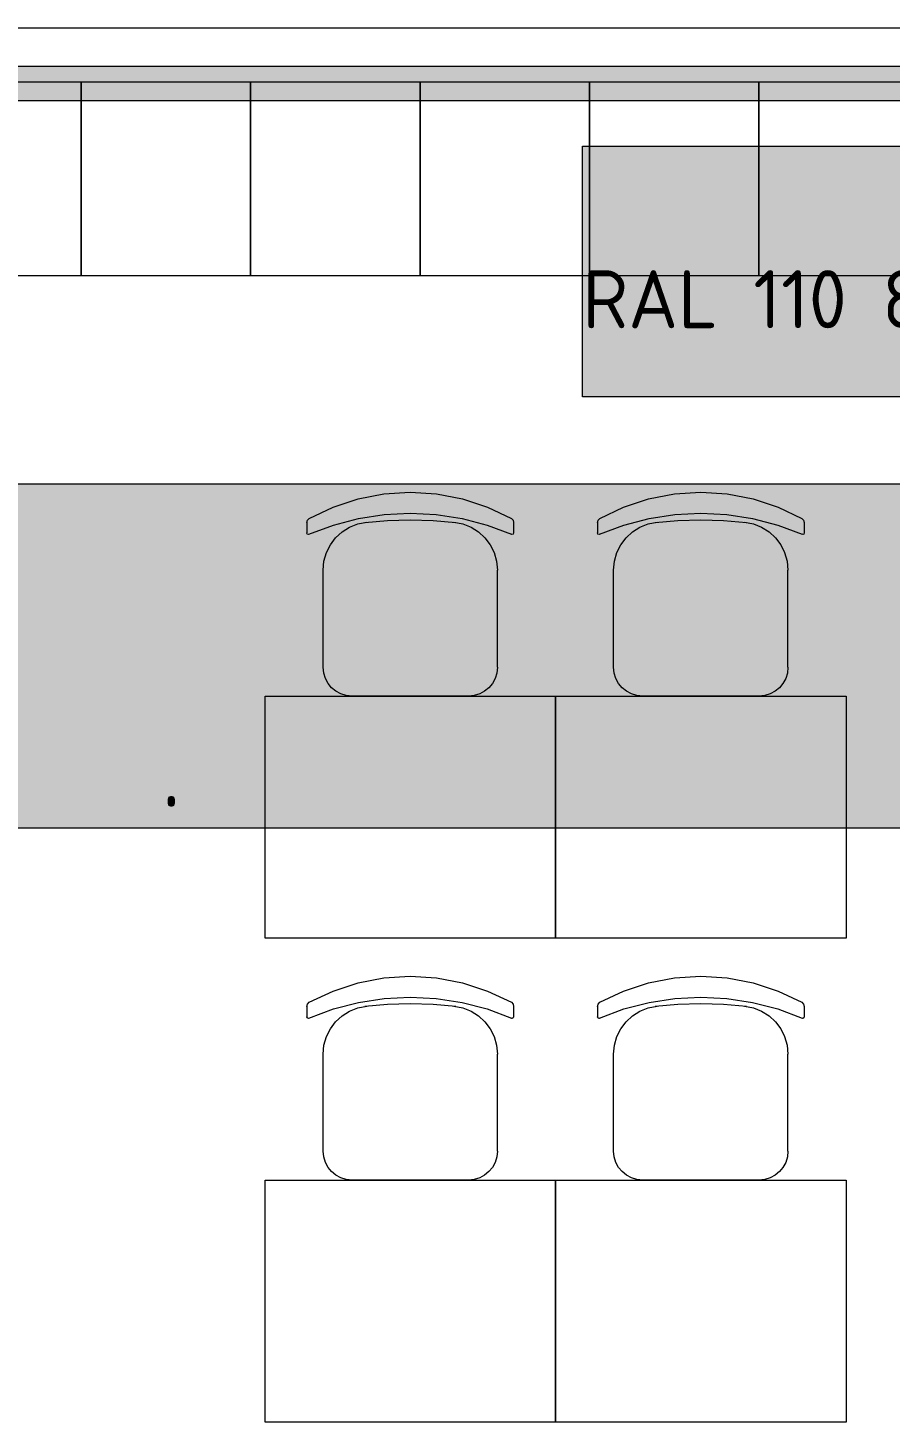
# Model space of a CAD drawing. Header units: millimetres. Extents: x 0 to 1189, y 0 to 841.
# Drawn here: x 813.01 to 830.82, y 459.99 to 488.8 of the extents above; entities that cross this region are included whole.
import ezdxf

# ---------------------------------------------------------------- set-up
doc = ezdxf.new("R2010")
doc.units = ezdxf.units.MM

msp = doc.modelspace()

# ---------------------------------------------------------------- hatches: boundary and pattern name
at = {"true_color": 0xdcd214}
h = msp.add_hatch(color=52, dxfattribs=at)
h.dxf.hatch_style = 2
h.paths.add_polyline_path([(795.727216, 487.303515), (795.727216, 488.003516), (852.614303, 488.003516), (852.619303, 487.303515)])
at = {"true_color": 0xffffff}
h = msp.add_hatch(color=7, dxfattribs=at)
h.dxf.hatch_style = 2
h.paths.add_polyline_path([(824.46626, 486.357514), (840.480284, 486.357514), (840.480284, 481.180506), (824.46626, 481.180506)])
h = msp.add_hatch(color=7, dxfattribs=at)
h.dxf.hatch_style = 2
h.paths.add_polyline_path([(804.701229, 479.382503), (836.244278, 479.382503), (836.244278, 472.264492), (804.701229, 472.264492)])
at = {"true_color": 0x0077b0}
h = msp.add_hatch(color=144, dxfattribs=at)
h.paths.add_polyline_path([(816.386316, 476.406747), (816.386316, 475.195727), (816.356826, 475.039044), (816.267805, 474.907993), (816.137098, 474.820556), (815.982827, 474.792238), (815.779979, 474.792238), (815.623641, 474.820556), (815.495001, 474.907993), (815.40598, 475.039044), (815.37649, 475.195727), (815.37649, 475.799859), (815.40598, 475.956542), (815.495001, 476.087594), (815.624675, 476.173997), (815.779979, 476.203349), (816.183469, 476.203349), (816.183469, 476.406747), (816.168931, 476.484882), (816.126694, 476.550614), (816.061375, 476.592369), (815.982827, 476.606838), (815.678005, 476.606838), (815.604486, 476.632332), (815.579337, 476.708262), (815.604486, 476.784674), (815.678005, 476.810237), (815.982827, 476.810237), (816.139165, 476.78054), (816.267805, 476.691725), (816.356826, 476.562879)])
h.paths.add_polyline_path([(816.183469, 475.195727), (816.183469, 475.99995), (815.779979, 475.99995), (815.701431, 475.985688), (815.636112, 475.943726), (815.593875, 475.877994), (815.579337, 475.799859), (815.579337, 475.195727), (815.59422, 475.118626), (815.638868, 475.05186), (815.703843, 475.007487), (815.779979, 474.99288), (815.982827, 474.99288), (816.059997, 475.007487), (816.123938, 475.05186), (816.168586, 475.117592)])
h = msp.add_hatch(color=144, dxfattribs=at)
h.paths.add_polyline_path([(819.099192, 476.104681), (819.2217, 476.178406), (819.333459, 476.203349), (819.394643, 476.221677), (819.449214, 476.273904), (819.489797, 476.340326), (819.502682, 476.406747), (819.487868, 476.484882), (819.443702, 476.550614), (819.377969, 476.593402), (819.299834, 476.606838), (819.221286, 476.592369), (819.155967, 476.550614), (819.11373, 476.484882), (819.099192, 476.406747)])
h.paths.add_polyline_path([(819.6019, 476.163661), (819.726888, 476.087662), (819.824591, 475.97735), (819.885432, 475.844645), (819.906171, 475.701192), (819.906171, 475.294395), (819.896706, 475.193962), (819.868482, 475.100711), (819.821758, 475.01542), (819.756792, 474.938861), (819.680233, 474.874326), (819.594941, 474.828549), (819.501691, 474.801272), (819.401258, 474.792238), (819.299619, 474.801272), (819.206197, 474.828549), (819.120732, 474.874326), (819.042968, 474.938861), (818.978433, 475.016582), (818.932656, 475.101745), (818.90538, 475.194349), (818.896345, 475.294395), (818.896345, 476.406747), (818.925835, 476.563223), (819.014856, 476.694482), (819.144529, 476.780885), (819.299834, 476.810237), (819.456311, 476.78054), (819.587569, 476.691725), (819.673972, 476.562879), (819.703324, 476.406747), (819.67783, 476.269288)])
h.paths.add_polyline_path([(819.703324, 475.297151), (819.703324, 475.701192), (819.681827, 475.816671), (819.615681, 475.915614), (819.518185, 475.981278), (819.401258, 476.002706), (819.284331, 475.981278), (819.186835, 475.915614), (819.120689, 475.816671), (819.099192, 475.701192), (819.099192, 475.297151), (819.120689, 475.179604), (819.186835, 475.082728), (819.284331, 475.015687), (819.401258, 474.99288), (819.518185, 475.015687), (819.615681, 475.082728), (819.681827, 475.180638)])
h = msp.add_hatch(color=144, dxfattribs=at)
h.paths.add_polyline_path([(813.876669, 475.99995), (813.47318, 475.99995), (813.394631, 475.985688), (813.329312, 475.943726), (813.287075, 475.877994), (813.272537, 475.799859), (813.272537, 475.195727), (813.28742, 475.118626), (813.332068, 475.05186), (813.397043, 475.007487), (813.47318, 474.99288), (813.676027, 474.99288), (813.753197, 475.007487), (813.817138, 475.05186), (813.861786, 475.117592), (813.876669, 475.195727)])
h.paths.add_polyline_path([(814.280159, 474.890905), (814.255216, 474.816147), (814.181491, 474.792238), (814.051887, 474.817869), (813.949981, 474.896417), (813.824786, 474.817869), (813.676027, 474.792238), (813.47318, 474.792238), (813.316841, 474.820556), (813.188201, 474.907993), (813.09918, 475.038011), (813.06969, 475.195727), (813.06969, 475.799859), (813.09918, 475.956542), (813.188201, 476.087594), (813.316841, 476.173997), (813.47318, 476.203349), (813.978093, 476.203349), (814.054229, 476.178406), (814.079516, 476.104681), (814.079516, 475.094304), (814.105079, 475.018167), (814.181491, 474.99288), (814.255216, 474.967317)])
h = msp.add_hatch(color=144, dxfattribs=at)
h.paths.add_polyline_path([(816.790891, 475.294395), (816.790891, 475.698436), (816.799926, 475.800074), (816.827202, 475.893497), (816.872979, 475.978961), (816.937514, 476.056725), (817.015279, 476.121261), (817.100743, 476.167037), (817.194165, 476.194314), (817.295804, 476.203349), (817.490866, 476.167382), (817.654094, 476.059482), (817.71863, 475.981674), (817.764406, 475.895908), (817.791683, 475.801668), (817.800718, 475.698436), (817.800718, 475.294395), (817.791252, 475.194349), (817.763028, 475.101745), (817.716304, 475.016582), (817.651338, 474.938861), (817.57478, 474.874326), (817.489488, 474.828549), (817.396238, 474.801272), (817.295804, 474.792238), (817.194165, 474.801272), (817.100743, 474.828549), (817.015279, 474.874326), (816.937514, 474.938861), (816.872979, 475.016582), (816.827202, 475.101745), (816.799926, 475.194349)])
h.paths.add_polyline_path([(817.59787, 475.297151), (817.59787, 475.701192), (817.576373, 475.816671), (817.510227, 475.915614), (817.412731, 475.981278), (817.295804, 476.002706), (817.178878, 475.981278), (817.081382, 475.915614), (817.015236, 475.816671), (816.993738, 475.701192), (816.993738, 475.297151), (817.015236, 475.179604), (817.081382, 475.082728), (817.178878, 475.015687), (817.295804, 474.99288), (817.412731, 475.015687), (817.510227, 475.082728), (817.576373, 475.180638)])
h = msp.add_hatch(color=144, dxfattribs=at)
h.paths.add_polyline_path([(820.815659, 476.002706), (820.698733, 475.981278), (820.601237, 475.915614), (820.535091, 475.817705), (820.513593, 475.701192), (820.513593, 475.599217), (821.117725, 475.599217), (821.117725, 475.701192), (821.096228, 475.817705), (821.030082, 475.915614), (820.932586, 475.981278)])
h.paths.add_polyline_path([(820.513593, 475.39637), (820.513593, 475.195727), (820.528476, 475.118626), (820.573125, 475.05186), (820.638099, 475.007487), (820.714236, 474.99288), (821.219149, 474.99288), (821.295286, 474.967317), (821.320573, 474.890905), (821.295286, 474.816147), (821.219149, 474.792238), (820.714236, 474.792238), (820.557897, 474.820556), (820.429257, 474.907993), (820.340236, 475.038011), (820.310746, 475.195727), (820.310746, 475.698436), (820.319781, 475.800074), (820.347057, 475.893497), (820.392834, 475.978961), (820.457369, 476.056725), (820.535134, 476.121261), (820.620598, 476.167037), (820.71402, 476.194314), (820.815659, 476.203349), (821.010721, 476.167382), (821.173949, 476.059482), (821.238484, 475.981717), (821.284261, 475.896253), (821.311538, 475.802831), (821.320573, 475.701192), (821.320573, 475.39637)])
h = msp.add_hatch(color=144, dxfattribs=at)
h.paths.add_polyline_path([(821.725147, 476.104681), (821.750434, 476.178406), (821.826571, 476.203349), (822.331484, 476.203349), (822.487823, 476.173997), (822.616463, 476.087594), (822.705484, 475.956542), (822.734974, 475.799859), (822.734974, 475.195727), (822.705484, 475.039044), (822.616463, 474.907993), (822.487823, 474.820556), (822.331484, 474.792238), (821.927995, 474.792238), (821.927995, 474.284017), (821.902708, 474.210499), (821.826571, 474.18535), (821.750434, 474.210499), (821.725147, 474.284017)])
h.paths.add_polyline_path([(821.927995, 475.99995), (821.927995, 474.99288), (822.331484, 474.99288), (822.408654, 475.007487), (822.472595, 475.05186), (822.517244, 475.117592), (822.532127, 475.195727), (822.532127, 475.799859), (822.517588, 475.877994), (822.475351, 475.943726), (822.410032, 475.986721), (822.331484, 475.99995)])
h = msp.add_hatch(color=144, dxfattribs=at)
h.dxf.hatch_style = 2
h.paths.add_polyline_path([(823.765729, 475.497793), (824.132839, 474.94768), (824.149375, 474.890905), (824.124088, 474.816147), (824.047952, 474.792238), (823.999376, 474.802917), (823.963616, 474.834681), (823.644462, 475.314238), (823.325308, 474.834681), (823.289548, 474.802917), (823.240972, 474.792238), (823.170417, 474.82035), (823.139549, 474.890905), (823.156085, 474.94768), (823.523195, 475.497793), (823.156085, 476.04515), (823.139549, 476.104681), (823.164836, 476.178406), (823.240972, 476.203349), (823.289548, 476.192669), (823.325308, 476.160905), (823.644462, 475.681348), (823.963616, 476.160905), (823.999376, 476.192669), (824.047952, 476.203349), (824.124088, 476.17944), (824.149375, 476.104681), (824.132839, 476.04515)])
h = msp.add_hatch(color=144, dxfattribs=at)
h.paths.add_polyline_path([(825.360929, 475.99995), (824.95744, 475.99995), (824.878891, 475.985688), (824.813572, 475.943726), (824.771336, 475.877994), (824.756797, 475.799859), (824.756797, 475.195727), (824.77168, 475.118626), (824.816329, 475.05186), (824.881303, 475.007487), (824.95744, 474.99288), (825.160287, 474.99288), (825.237457, 475.007487), (825.301398, 475.05186), (825.346046, 475.117592), (825.360929, 475.195727)])
h.paths.add_polyline_path([(825.764419, 474.890905), (825.739476, 474.816147), (825.665751, 474.792238), (825.536147, 474.817869), (825.434241, 474.896417), (825.309046, 474.817869), (825.160287, 474.792238), (824.95744, 474.792238), (824.801101, 474.820556), (824.672461, 474.907993), (824.58344, 475.038011), (824.55395, 475.195727), (824.55395, 475.799859), (824.58344, 475.956542), (824.672461, 476.087594), (824.801101, 476.173997), (824.95744, 476.203349), (825.462353, 476.203349), (825.538489, 476.178406), (825.563776, 476.104681), (825.563776, 475.094304), (825.589339, 475.018167), (825.665751, 474.99288), (825.739476, 474.967317)])
h = msp.add_hatch(color=144, dxfattribs=at)
h.dxf.hatch_style = 2
h.paths.add_polyline_path([(826.860391, 474.890905), (826.860391, 476.104681), (826.885678, 476.178406), (826.961814, 476.203349), (827.466728, 476.203349), (827.620999, 476.173997), (827.751706, 476.087594), (827.840727, 475.956542), (827.870217, 475.799859), (827.870217, 474.890905), (827.84493, 474.816147), (827.768794, 474.792238), (827.692657, 474.816147), (827.66737, 474.890905), (827.66737, 475.799859), (827.652832, 475.877994), (827.610595, 475.943726), (827.545276, 475.986721), (827.466728, 475.99995), (827.063238, 475.99995), (827.063238, 474.890905), (827.037951, 474.816147), (826.961814, 474.792238), (826.885678, 474.816147)])
h = msp.add_hatch(color=144, dxfattribs=at)
h.paths.add_polyline_path([(828.274792, 476.104681), (828.300079, 476.178406), (828.376216, 476.203349), (828.881129, 476.203349), (829.037467, 476.173997), (829.166107, 476.087594), (829.255129, 475.956542), (829.284619, 475.799859), (829.284619, 475.195727), (829.255129, 475.039044), (829.166107, 474.907993), (829.037467, 474.820556), (828.881129, 474.792238), (828.477639, 474.792238), (828.477639, 474.284017), (828.452352, 474.210499), (828.376216, 474.18535), (828.300079, 474.210499), (828.274792, 474.284017)])
h.paths.add_polyline_path([(828.477639, 475.99995), (828.477639, 474.99288), (828.881129, 474.99288), (828.958299, 475.007487), (829.02224, 475.05186), (829.066889, 475.117592), (829.081771, 475.195727), (829.081771, 475.799859), (829.067233, 475.877994), (829.024996, 475.943726), (828.959677, 475.986721), (828.881129, 475.99995)])
h = msp.add_hatch(color=144, dxfattribs=at)
h.paths.add_polyline_path([(829.689194, 475.294395), (829.689194, 475.698436), (829.698228, 475.800074), (829.725505, 475.893497), (829.771282, 475.978961), (829.835817, 476.056725), (829.913581, 476.121261), (829.999045, 476.167037), (830.092468, 476.194314), (830.194107, 476.203349), (830.389168, 476.167382), (830.552397, 476.059482), (830.616932, 475.981674), (830.662709, 475.895908), (830.689985, 475.801668), (830.69902, 475.698436), (830.69902, 475.294395), (830.689554, 475.194349), (830.661331, 475.101745), (830.614606, 475.016582), (830.549641, 474.938861), (830.473082, 474.874326), (830.38779, 474.828549), (830.29454, 474.801272), (830.194107, 474.792238), (830.092468, 474.801272), (829.999045, 474.828549), (829.913581, 474.874326), (829.835817, 474.938861), (829.771282, 475.016582), (829.725505, 475.101745), (829.698228, 475.194349)])
h.paths.add_polyline_path([(830.496173, 475.297151), (830.496173, 475.701192), (830.474675, 475.816671), (830.408529, 475.915614), (830.311033, 475.981278), (830.194107, 476.002706), (830.07718, 475.981278), (829.979684, 475.915614), (829.913538, 475.816671), (829.892041, 475.701192), (829.892041, 475.297151), (829.913538, 475.179604), (829.979684, 475.082728), (830.07718, 475.015687), (830.194107, 474.99288), (830.311033, 475.015687), (830.408529, 475.082728), (830.474675, 475.180638)])
h = msp.add_hatch(color=144, dxfattribs=at)
h.paths.add_polyline_path([(822.999435, 473.691787), (823.091281, 473.746908), (823.175273, 473.76565), (823.220817, 473.779499), (823.261814, 473.818566), (823.292268, 473.868176), (823.302052, 473.917785), (823.290959, 473.976765), (823.257955, 474.025823), (823.20869, 474.058207), (823.149917, 474.068267), (823.091143, 474.05738), (823.041879, 474.025823), (823.010322, 473.976765), (822.999435, 473.917785)])
h.paths.add_polyline_path([(823.376466, 473.735884), (823.470104, 473.678764), (823.543485, 473.596427), (823.589166, 473.496657), (823.604669, 473.388619), (823.604669, 473.084348), (823.57642, 472.938758), (823.492773, 472.81756), (823.371161, 472.734533), (823.225985, 472.707316), (823.079706, 472.734533), (822.956991, 472.81756), (822.874447, 472.939585), (822.8473, 473.084348), (822.8473, 473.917785), (822.869348, 474.035539), (822.936045, 474.133862), (823.033266, 474.198905), (823.149917, 474.220954), (823.267188, 474.198629), (823.365442, 474.131657), (823.430485, 474.035263), (823.452534, 473.917785), (823.433517, 473.815052)])
h.paths.add_polyline_path([(823.452534, 473.086001), (823.452534, 473.388619), (823.436273, 473.475711), (823.386939, 473.549573), (823.31349, 473.599114), (823.225985, 473.615168), (823.138479, 473.599114), (823.06503, 473.549573), (823.015696, 473.475711), (822.999435, 473.388619), (822.999435, 473.086001), (823.015696, 472.997738), (823.06503, 472.925598), (823.138479, 472.874955), (823.225985, 472.857798), (823.31349, 472.874955), (823.386939, 472.925598), (823.436273, 472.998565)])
h = msp.add_hatch(color=144, dxfattribs=at)
h.dxf.hatch_style = 2
h.paths.add_polyline_path([(813.931989, 473.463033), (813.931989, 473.009934), (813.943152, 472.951987), (813.976638, 472.901895), (814.025627, 472.868891), (814.082471, 472.857798), (814.309021, 472.857798), (814.366071, 472.838712), (814.385088, 472.781179), (814.366071, 472.725231), (814.309021, 472.707316), (814.082471, 472.707316), (813.9652, 472.728469), (813.8686, 472.793857), (813.801903, 472.891767), (813.779854, 473.009934), (813.779854, 473.463033), (813.801903, 473.580373), (813.8686, 473.679109), (813.9652, 473.74367), (814.082471, 473.76565), (814.309021, 473.76565), (814.366071, 473.746633), (814.385088, 473.689582), (814.366071, 473.632531), (814.309021, 473.613514), (814.082471, 473.613514), (814.023698, 473.602628), (813.974433, 473.571071), (813.942876, 473.521806)])
h = msp.add_hatch(color=144, dxfattribs=at)
h.dxf.hatch_style = 2
h.paths.add_polyline_path([(815.142962, 473.084348), (814.840345, 473.473506), (814.840345, 472.781179), (814.821328, 472.725231), (814.764277, 472.707316), (814.707226, 472.725231), (814.688209, 472.781179), (814.688209, 473.691787), (814.707226, 473.746908), (814.764277, 473.76565), (814.802311, 473.754281), (814.840345, 473.719348), (815.142962, 473.329638), (815.445579, 473.719348), (815.483889, 473.754281), (815.522198, 473.76565), (815.57732, 473.746908), (815.596061, 473.691787), (815.596061, 472.781179), (815.57732, 472.725231), (815.522198, 472.707316), (815.464665, 472.725231), (815.445579, 472.781179), (815.445579, 473.473506)])
h = msp.add_hatch(color=144, dxfattribs=at)
h.dxf.hatch_style = 2
h.paths.add_polyline_path([(817.0264, 473.463033), (817.0264, 473.009934), (817.037563, 472.951987), (817.071049, 472.901895), (817.120038, 472.868891), (817.176882, 472.857798), (817.403432, 472.857798), (817.460483, 472.838712), (817.479499, 472.781179), (817.460483, 472.725231), (817.403432, 472.707316), (817.176882, 472.707316), (817.059611, 472.728469), (816.963011, 472.793857), (816.896314, 472.891767), (816.874265, 473.009934), (816.874265, 473.463033), (816.896314, 473.580373), (816.963011, 473.679109), (817.059611, 473.74367), (817.176882, 473.76565), (817.403432, 473.76565), (817.460483, 473.746633), (817.479499, 473.689582), (817.460483, 473.632531), (817.403432, 473.613514), (817.176882, 473.613514), (817.118109, 473.602628), (817.068844, 473.571071), (817.037287, 473.521806)])
h = msp.add_hatch(color=144, dxfattribs=at)
h.dxf.hatch_style = 2
h.paths.add_polyline_path([(818.252256, 473.236483), (818.527312, 472.823623), (818.53999, 472.781179), (818.520973, 472.725231), (818.463922, 472.707316), (818.400533, 472.739287), (818.161305, 473.098679), (817.922078, 472.739287), (817.858688, 472.707316), (817.805771, 472.728263), (817.78262, 472.781179), (817.795298, 472.823623), (818.070355, 473.236483), (817.795298, 473.647138), (817.78262, 473.691787), (817.801637, 473.746908), (817.858688, 473.76565), (817.922078, 473.733679), (818.161305, 473.374287), (818.400533, 473.733679), (818.463922, 473.76565), (818.520973, 473.747735), (818.53999, 473.691787), (818.527312, 473.647138)])
h = msp.add_hatch(color=144, dxfattribs=at)
h.paths.add_polyline_path([(819.222131, 473.615168), (819.134626, 473.599114), (819.061177, 473.549573), (819.011843, 473.476537), (818.995582, 473.388619), (818.995582, 473.312551), (819.448681, 473.312551), (819.448681, 473.388619), (819.43242, 473.476537), (819.383086, 473.549573), (819.309637, 473.599114)])
h.paths.add_polyline_path([(818.995582, 473.160415), (818.995582, 473.009934), (819.006744, 472.951987), (819.04023, 472.901895), (819.08922, 472.868891), (819.146064, 472.857798), (819.524749, 472.857798), (819.581799, 472.838712), (819.600816, 472.781179), (819.581799, 472.725231), (819.524749, 472.707316), (819.146064, 472.707316), (819.028793, 472.728469), (818.932192, 472.793857), (818.865495, 472.891767), (818.843447, 473.009934), (818.843447, 473.386965), (818.870594, 473.533175), (818.953138, 473.655407), (819.075853, 473.738434), (819.222131, 473.76565), (819.36841, 473.738709), (819.491125, 473.657612), (819.573669, 473.535104), (819.600816, 473.388619), (819.600816, 473.160415)])
h = msp.add_hatch(color=144, dxfattribs=at)
h.dxf.hatch_style = 2
h.paths.add_polyline_path([(820.359025, 473.084348), (820.056408, 473.473506), (820.056408, 472.781179), (820.037391, 472.725231), (819.980341, 472.707316), (819.92329, 472.725231), (819.904273, 472.781179), (819.904273, 473.691787), (819.92329, 473.746908), (819.980341, 473.76565), (820.018374, 473.754281), (820.056408, 473.719348), (820.359025, 473.329638), (820.661643, 473.719348), (820.699952, 473.754281), (820.738262, 473.76565), (820.793383, 473.746908), (820.812124, 473.691787), (820.812124, 472.781179), (820.793383, 472.725231), (820.738262, 472.707316), (820.680728, 472.725231), (820.661643, 472.781179), (820.661643, 473.473506)])
h = msp.add_hatch(color=144, dxfattribs=at)
h.paths.add_polyline_path([(821.720687, 473.009934), (821.698638, 472.892594), (821.633595, 472.793857), (821.535341, 472.728469), (821.41807, 472.707316), (821.19152, 472.707316), (821.134469, 472.725231), (821.115452, 472.781179), (821.115452, 473.691787), (821.134469, 473.746908), (821.19152, 473.76565), (821.248571, 473.746908), (821.267588, 473.691787), (821.267588, 473.312551), (821.41807, 473.312551), (821.535341, 473.290571), (821.633595, 473.22601), (821.698638, 473.12748)])
h.paths.add_polyline_path([(821.570205, 473.009934), (821.559112, 473.068707), (821.526108, 473.117972), (821.476843, 473.149529), (821.41807, 473.160415), (821.267588, 473.160415), (821.267588, 472.857798), (821.41807, 472.857798), (821.476843, 472.868891), (821.526108, 472.901895), (821.559112, 472.95116)])
h.paths.add_polyline_path([(821.872822, 473.691787), (821.891908, 473.746908), (821.949441, 473.76565), (822.004563, 473.746908), (822.023304, 473.691787), (822.023304, 472.781179), (822.004563, 472.725231), (821.949441, 472.707316), (821.891908, 472.725231), (821.872822, 472.781179)])
h = msp.add_hatch(color=144, dxfattribs=at)
h.dxf.hatch_style = 2
h.paths.add_polyline_path([(824.426643, 472.781179), (824.426643, 473.691787), (824.44566, 473.746908), (824.502711, 473.76565), (824.881396, 473.76565), (824.99722, 473.74367), (825.095267, 473.679109), (825.161964, 473.580373), (825.184013, 473.463033), (825.184013, 472.781179), (825.164996, 472.725231), (825.107945, 472.707316), (825.050895, 472.725231), (825.031878, 472.781179), (825.031878, 473.463033), (825.020991, 473.521806), (824.989434, 473.571071), (824.940169, 473.603248), (824.881396, 473.613514), (824.578779, 473.613514), (824.578779, 472.781179), (824.559762, 472.725231), (824.502711, 472.707316), (824.44566, 472.725231)])
h = msp.add_hatch(color=144, dxfattribs=at)
h.paths.add_polyline_path([(825.48747, 473.691787), (825.506486, 473.746908), (825.563537, 473.76565), (825.942222, 473.76565), (826.059493, 473.74367), (826.156094, 473.679109), (826.222791, 473.580373), (826.244839, 473.463033), (826.244839, 473.009934), (826.222791, 472.892594), (826.156094, 472.793857), (826.059493, 472.728469), (825.942222, 472.707316), (825.639605, 472.707316), (825.639605, 472.326427), (825.620588, 472.270823), (825.563537, 472.252013), (825.506486, 472.270823), (825.48747, 472.326427)])
h.paths.add_polyline_path([(825.639605, 473.613514), (825.639605, 472.857798), (825.942222, 472.857798), (825.999893, 472.868891), (826.048055, 472.901895), (826.081542, 472.95116), (826.092704, 473.009934), (826.092704, 473.463033), (826.081817, 473.521806), (826.05026, 473.571071), (826.000995, 473.603248), (825.942222, 473.613514)])
h = msp.add_hatch(color=144, dxfattribs=at)
h.dxf.hatch_style = 2
h.paths.add_polyline_path([(827.305666, 473.691787), (827.305666, 472.781179), (827.286649, 472.725231), (827.229598, 472.707316), (826.850913, 472.707316), (826.733642, 472.728469), (826.637041, 472.793857), (826.570344, 472.891767), (826.548296, 473.009934), (826.548296, 473.691787), (826.567313, 473.746908), (826.624363, 473.76565), (826.681414, 473.746908), (826.700431, 473.691787), (826.700431, 473.009934), (826.711593, 472.951987), (826.74508, 472.901895), (826.794069, 472.868891), (826.850913, 472.857798), (827.15353, 472.857798), (827.15353, 473.691787), (827.172547, 473.746908), (827.229598, 473.76565), (827.286649, 473.746908)])
h = msp.add_hatch(color=144, dxfattribs=at)
h.dxf.hatch_style = 2
h.paths.add_polyline_path([(828.063875, 473.084348), (827.761257, 473.473506), (827.761257, 472.781179), (827.74224, 472.725231), (827.68519, 472.707316), (827.628139, 472.725231), (827.609122, 472.781179), (827.609122, 473.691787), (827.628139, 473.746908), (827.68519, 473.76565), (827.723224, 473.754281), (827.761257, 473.719348), (828.063875, 473.329638), (828.366492, 473.719348), (828.404801, 473.754281), (828.443111, 473.76565), (828.498232, 473.746908), (828.516974, 473.691787), (828.516974, 472.781179), (828.498232, 472.725231), (828.443111, 472.707316), (828.385578, 472.725231), (828.366492, 472.781179), (828.366492, 473.473506)])
h = msp.add_hatch(color=144, dxfattribs=at)
h.paths.add_polyline_path([(829.198986, 473.615168), (829.111481, 473.599114), (829.038032, 473.549573), (828.988698, 473.476537), (828.972437, 473.388619), (828.972437, 473.312551), (829.425536, 473.312551), (829.425536, 473.388619), (829.409275, 473.476537), (829.359941, 473.549573), (829.286492, 473.599114)])
h.paths.add_polyline_path([(828.972437, 473.160415), (828.972437, 473.009934), (828.983599, 472.951987), (829.017085, 472.901895), (829.066075, 472.868891), (829.122919, 472.857798), (829.501604, 472.857798), (829.558654, 472.838712), (829.577671, 472.781179), (829.558654, 472.725231), (829.501604, 472.707316), (829.122919, 472.707316), (829.005648, 472.728469), (828.909047, 472.793857), (828.84235, 472.891767), (828.820301, 473.009934), (828.820301, 473.386965), (828.847449, 473.533175), (828.929993, 473.655407), (829.052708, 473.738434), (829.198986, 473.76565), (829.345265, 473.738709), (829.467979, 473.657612), (829.550524, 473.535104), (829.577671, 473.388619), (829.577671, 473.160415)])
h = msp.add_hatch(color=144, dxfattribs=at)
h.dxf.hatch_style = 2
h.paths.add_polyline_path([(830.638498, 473.691787), (830.638498, 472.781179), (830.619481, 472.725231), (830.56243, 472.707316), (830.505379, 472.725231), (830.486362, 472.781179), (830.486362, 473.160415), (830.183745, 473.160415), (830.067921, 473.182395), (829.969873, 473.246956), (829.903176, 473.344108), (829.881128, 473.458623), (829.881128, 473.691787), (829.900145, 473.746908), (829.957195, 473.76565), (830.014246, 473.746908), (830.033263, 473.691787), (830.033263, 473.465237), (830.044425, 473.406464), (830.077912, 473.357199), (830.126901, 473.323713), (830.183745, 473.312551), (830.486362, 473.312551), (830.486362, 473.691787), (830.505379, 473.746908), (830.56243, 473.76565), (830.619481, 473.746908)])
h = msp.add_hatch(color=144, dxfattribs=at)
h.dxf.hatch_style = 2
h.paths.add_polyline_path([(815.899389, 472.857798), (815.918406, 472.914849), (815.975457, 472.933866), (816.032507, 472.914849), (816.051524, 472.857798), (816.051524, 472.781179), (816.032507, 472.725231), (815.975457, 472.707316), (815.918406, 472.725231), (815.899389, 472.781179)])

# ---------------------------------------------------------------- linework, layer by layer
at = {"color": 7, "lineweight": 0}
for points in [[(794.827214, 488.803517), (853.707304, 488.803517)], [(853.427304, 488.003516), (795.027215, 488.003516)], [(852.614303, 488.003516), (795.027215, 488.003516)], [(795.727216, 487.303515), (852.619303, 487.303515)]]:
    msp.add_lwpolyline(points, dxfattribs=at)
at = {"color": 253, "lineweight": 0, "true_color": 0x999999}
for points in [[(814.112244, 487.683516), (810.612238, 487.683516)], [(817.612249, 487.683516), (814.112244, 487.683516)], [(814.112244, 487.683516), (814.112244, 483.68351)], [(814.112244, 483.68351), (814.112244, 487.683516)], [(821.112254, 487.683516), (817.612249, 487.683516)], [(817.612249, 487.683516), (817.612249, 483.68351)], [(817.612249, 483.68351), (817.612249, 487.683516)], [(824.61226, 487.683516), (821.112254, 487.683516)], [(821.112254, 487.683516), (821.112254, 483.68351)], [(821.112254, 483.68351), (821.112254, 487.683516)], [(828.112265, 487.683516), (824.61226, 487.683516)], [(824.61226, 487.683516), (824.61226, 483.68351)], [(824.61226, 483.68351), (824.61226, 487.683516)], [(831.612271, 487.683516), (828.112265, 487.683516)], [(828.112265, 487.683516), (828.112265, 483.68351)], [(828.112265, 483.68351), (828.112265, 487.683516)], [(810.612238, 483.68351), (814.112244, 483.68351)], [(814.112244, 483.68351), (817.612249, 483.68351)], [(817.612249, 483.68351), (821.112254, 483.68351)], [(821.112254, 483.68351), (824.61226, 483.68351)], [(824.61226, 483.68351), (828.112265, 483.68351)], [(828.112265, 483.68351), (831.612271, 483.68351)], [(818.823251, 478.666502), (819.316424, 478.900221), (819.833128, 479.069253), (820.366894, 479.171909), (820.911254, 479.206503), (821.456036, 479.171909), (821.989756, 479.069253), (822.506225, 478.900221), (822.999257, 478.666502)], [(818.823251, 478.666502), (819.316424, 478.900221), (819.833128, 479.069253), (820.366894, 479.171909), (820.911254, 479.206503), (821.456036, 479.171909), (821.989756, 479.069253), (822.506225, 478.900221), (822.999257, 478.666502)], [(824.82326, 478.666502), (825.316433, 478.900221), (825.833137, 479.069253), (826.366903, 479.171909), (826.911263, 479.206503), (827.456045, 479.171909), (827.989765, 479.069253), (828.506235, 478.900221), (828.999267, 478.666502)], [(824.82326, 478.666502), (825.316433, 478.900221), (825.833137, 479.069253), (826.366903, 479.171909), (826.911263, 479.206503), (827.456045, 479.171909), (827.989765, 479.069253), (828.506235, 478.900221), (828.999267, 478.666502)], [(818.776251, 478.581502), (818.788876, 478.630377), (818.823251, 478.666502)], [(818.776251, 478.581502), (818.788876, 478.630377), (818.823251, 478.666502)], [(818.776251, 478.581502), (818.776251, 478.365502)], [(818.776251, 478.581502), (818.776251, 478.365502)], [(818.819251, 478.338501), (819.323314, 478.528861), (819.842753, 478.665877), (820.373441, 478.748705), (820.911254, 478.776502), (821.449067, 478.748705), (821.979756, 478.665877), (822.499194, 478.528861), (823.003257, 478.338501)], [(818.819251, 478.338501), (819.323314, 478.528861), (819.842753, 478.665877), (820.373441, 478.748705), (820.911254, 478.776502), (821.449067, 478.748705), (821.979756, 478.665877), (822.499194, 478.528861), (823.003257, 478.338501)], [(819.111251, 477.5945), (819.128964, 477.782737), (819.180017, 477.959642), (819.261281, 478.121757), (819.369627, 478.265626), (819.501926, 478.387793), (819.655049, 478.484799), (819.825868, 478.553187), (820.011253, 478.589502)], [(819.111251, 477.5945), (819.128964, 477.782737), (819.180017, 477.959642), (819.261281, 478.121757), (819.369627, 478.265626), (819.501926, 478.387793), (819.655049, 478.484799), (819.825868, 478.553187), (820.011253, 478.589502)], [(819.970253, 478.584502), (820.440003, 478.626377), (820.911254, 478.640502), (821.38288, 478.626377), (821.852256, 478.584502)], [(819.970253, 478.584502), (820.440003, 478.626377), (820.911254, 478.640502), (821.38288, 478.626377), (821.852256, 478.584502)], [(821.811256, 478.589502), (821.996641, 478.553187), (822.167459, 478.484799), (822.320582, 478.387793), (822.452882, 478.265626), (822.561227, 478.121757), (822.642491, 477.959642), (822.693544, 477.782737), (822.711257, 477.5945)], [(821.811256, 478.589502), (821.996641, 478.553187), (822.167459, 478.484799), (822.320582, 478.387793), (822.452882, 478.265626), (822.561227, 478.121757), (822.642491, 477.959642), (822.693544, 477.782737), (822.711257, 477.5945)], [(822.999257, 478.666502), (823.033632, 478.630377), (823.046257, 478.581502)], [(822.999257, 478.666502), (823.033632, 478.630377), (823.046257, 478.581502)], [(823.046257, 478.581502), (823.046257, 478.365502)], [(823.046257, 478.581502), (823.046257, 478.365502)], [(824.77626, 478.581502), (824.788885, 478.630377), (824.82326, 478.666502)], [(824.77626, 478.581502), (824.788885, 478.630377), (824.82326, 478.666502)], [(824.77626, 478.581502), (824.77626, 478.365502)], [(824.77626, 478.581502), (824.77626, 478.365502)], [(824.81926, 478.338501), (825.323323, 478.528861), (825.842762, 478.665877), (826.37345, 478.748705), (826.911263, 478.776502), (827.449077, 478.748705), (827.979765, 478.665877), (828.499203, 478.528861), (829.003267, 478.338501)], [(824.81926, 478.338501), (825.323323, 478.528861), (825.842762, 478.665877), (826.37345, 478.748705), (826.911263, 478.776502), (827.449077, 478.748705), (827.979765, 478.665877), (828.499203, 478.528861), (829.003267, 478.338501)], [(825.111261, 477.5945), (825.128974, 477.782737), (825.180026, 477.959642), (825.26129, 478.121757), (825.369636, 478.265626), (825.501935, 478.387793), (825.655058, 478.484799), (825.825877, 478.553187), (826.011262, 478.589502)], [(825.111261, 477.5945), (825.128974, 477.782737), (825.180026, 477.959642), (825.26129, 478.121757), (825.369636, 478.265626), (825.501935, 478.387793), (825.655058, 478.484799), (825.825877, 478.553187), (826.011262, 478.589502)], [(825.970262, 478.584502), (826.440013, 478.626377), (826.911263, 478.640502), (827.382889, 478.626377), (827.852265, 478.584502)], [(825.970262, 478.584502), (826.440013, 478.626377), (826.911263, 478.640502), (827.382889, 478.626377), (827.852265, 478.584502)], [(827.811265, 478.589502), (827.99665, 478.553187), (828.167468, 478.484799), (828.320592, 478.387793), (828.452891, 478.265626), (828.561237, 478.121757), (828.6425, 477.959642), (828.693553, 477.782737), (828.711266, 477.5945)], [(827.811265, 478.589502), (827.99665, 478.553187), (828.167468, 478.484799), (828.320592, 478.387793), (828.452891, 478.265626), (828.561237, 478.121757), (828.6425, 477.959642), (828.693553, 477.782737), (828.711266, 477.5945)], [(828.999267, 478.666502), (829.033642, 478.630377), (829.046267, 478.581502)], [(828.999267, 478.666502), (829.033642, 478.630377), (829.046267, 478.581502)], [(829.046267, 478.581502), (829.046267, 478.365502)], [(829.046267, 478.581502), (829.046267, 478.365502)], [(818.819251, 478.338501), (818.806251, 478.335501), (818.785251, 478.344126), (818.776251, 478.365502)], [(818.819251, 478.338501), (818.806251, 478.335501), (818.785251, 478.344126), (818.776251, 478.365502)], [(823.046257, 478.365502), (823.037632, 478.344126), (823.016257, 478.335501), (823.003257, 478.338501)], [(823.046257, 478.365502), (823.037632, 478.344126), (823.016257, 478.335501), (823.003257, 478.338501)], [(824.81926, 478.338501), (824.80626, 478.335501), (824.78526, 478.344126), (824.77626, 478.365502)], [(824.81926, 478.338501), (824.80626, 478.335501), (824.78526, 478.344126), (824.77626, 478.365502)], [(829.046267, 478.365502), (829.037642, 478.344126), (829.016267, 478.335501), (829.003267, 478.338501)], [(829.046267, 478.365502), (829.037642, 478.344126), (829.016267, 478.335501), (829.003267, 478.338501)], [(819.111251, 475.591497), (819.111251, 477.5945)], [(819.111251, 475.591497), (819.111251, 477.5945)], [(822.711257, 475.591497), (822.711257, 477.5945)], [(822.711257, 475.591497), (822.711257, 477.5945)], [(825.111261, 475.591497), (825.111261, 477.5945)], [(825.111261, 475.591497), (825.111261, 477.5945)], [(828.711266, 475.591497), (828.711266, 477.5945)], [(828.711266, 475.591497), (828.711266, 477.5945)], [(819.711252, 474.991496), (819.590438, 475.003701), (819.477861, 475.0387), (819.375949, 475.094065), (819.287127, 475.167372), (819.21382, 475.256194), (819.158455, 475.358106), (819.123457, 475.470683), (819.111251, 475.591497)], [(819.711252, 474.991496), (819.590438, 475.003701), (819.477861, 475.0387), (819.375949, 475.094065), (819.287127, 475.167372), (819.21382, 475.256194), (819.158455, 475.358106), (819.123457, 475.470683), (819.111251, 475.591497)], [(822.711257, 475.591497), (822.699052, 475.470683), (822.664054, 475.358106), (822.608688, 475.256194), (822.535382, 475.167372), (822.446559, 475.094065), (822.344647, 475.0387), (822.232071, 475.003701), (822.111256, 474.991496)], [(822.711257, 475.591497), (822.699052, 475.470683), (822.664054, 475.358106), (822.608688, 475.256194), (822.535382, 475.167372), (822.446559, 475.094065), (822.344647, 475.0387), (822.232071, 475.003701), (822.111256, 474.991496)], [(825.711262, 474.991496), (825.590447, 475.003701), (825.477871, 475.0387), (825.375958, 475.094065), (825.287136, 475.167372), (825.213829, 475.256194), (825.158464, 475.358106), (825.123466, 475.470683), (825.111261, 475.591497)], [(825.711262, 474.991496), (825.590447, 475.003701), (825.477871, 475.0387), (825.375958, 475.094065), (825.287136, 475.167372), (825.213829, 475.256194), (825.158464, 475.358106), (825.123466, 475.470683), (825.111261, 475.591497)], [(828.711266, 475.591497), (828.699061, 475.470683), (828.664063, 475.358106), (828.608698, 475.256194), (828.535391, 475.167372), (828.446568, 475.094065), (828.344656, 475.0387), (828.23208, 475.003701), (828.111265, 474.991496)], [(828.711266, 475.591497), (828.699061, 475.470683), (828.664063, 475.358106), (828.608698, 475.256194), (828.535391, 475.167372), (828.446568, 475.094065), (828.344656, 475.0387), (828.23208, 475.003701), (828.111265, 474.991496)], [(817.91225, 474.991496), (823.912259, 474.991496)], [(817.91225, 469.991489), (817.91225, 474.991496)], [(822.112256, 474.991496), (819.711252, 474.991496)], [(822.112256, 474.991496), (819.711252, 474.991496)], [(823.912259, 474.991496), (829.912268, 474.991496)], [(823.912259, 469.991489), (823.912259, 474.991496)], [(823.912259, 474.991496), (823.912259, 469.991489)], [(828.112265, 474.991496), (825.711262, 474.991496)], [(828.112265, 474.991496), (825.711262, 474.991496)], [(829.912268, 474.991496), (829.912268, 469.991489)], [(823.912259, 469.991489), (817.91225, 469.991489)], [(829.912268, 469.991489), (823.912259, 469.991489)], [(818.823251, 468.666487), (819.316424, 468.900206), (819.833128, 469.069237), (820.366894, 469.171894), (820.911254, 469.206488), (821.456036, 469.171894), (821.989756, 469.069237), (822.506225, 468.900206), (822.999257, 468.666487)], [(818.823251, 468.666487), (819.316424, 468.900206), (819.833128, 469.069237), (820.366894, 469.171894), (820.911254, 469.206488), (821.456036, 469.171894), (821.989756, 469.069237), (822.506225, 468.900206), (822.999257, 468.666487)], [(824.82326, 468.666487), (825.316433, 468.900206), (825.833137, 469.069237), (826.366903, 469.171894), (826.911263, 469.206488), (827.456045, 469.171894), (827.989765, 469.069237), (828.506235, 468.900206), (828.999267, 468.666487)], [(824.82326, 468.666487), (825.316433, 468.900206), (825.833137, 469.069237), (826.366903, 469.171894), (826.911263, 469.206488), (827.456045, 469.171894), (827.989765, 469.069237), (828.506235, 468.900206), (828.999267, 468.666487)], [(818.819251, 468.338486), (819.323314, 468.528846), (819.842753, 468.665862), (820.373441, 468.74869), (820.911254, 468.776487), (821.449067, 468.74869), (821.979756, 468.665862), (822.499194, 468.528846), (823.003257, 468.338486)], [(818.819251, 468.338486), (819.323314, 468.528846), (819.842753, 468.665862), (820.373441, 468.74869), (820.911254, 468.776487), (821.449067, 468.74869), (821.979756, 468.665862), (822.499194, 468.528846), (823.003257, 468.338486)], [(824.81926, 468.338486), (825.323323, 468.528846), (825.842762, 468.665862), (826.37345, 468.74869), (826.911263, 468.776487), (827.449077, 468.74869), (827.979765, 468.665862), (828.499203, 468.528846), (829.003267, 468.338486)], [(824.81926, 468.338486), (825.323323, 468.528846), (825.842762, 468.665862), (826.37345, 468.74869), (826.911263, 468.776487), (827.449077, 468.74869), (827.979765, 468.665862), (828.499203, 468.528846), (829.003267, 468.338486)], [(818.776251, 468.581487), (818.788876, 468.630362), (818.823251, 468.666487)], [(818.776251, 468.581487), (818.788876, 468.630362), (818.823251, 468.666487)], [(818.776251, 468.581487), (818.776251, 468.365486)], [(818.776251, 468.581487), (818.776251, 468.365486)], [(819.111251, 467.594485), (819.128964, 467.782722), (819.180017, 467.959626), (819.261281, 468.121742), (819.369627, 468.265611), (819.501926, 468.387777), (819.655049, 468.484783), (819.825868, 468.553172), (820.011253, 468.589487)], [(819.111251, 467.594485), (819.128964, 467.782722), (819.180017, 467.959626), (819.261281, 468.121742), (819.369627, 468.265611), (819.501926, 468.387777), (819.655049, 468.484783), (819.825868, 468.553172), (820.011253, 468.589487)], [(819.970253, 468.584487), (820.440003, 468.626362), (820.911254, 468.640487), (821.38288, 468.626362), (821.852256, 468.584487)], [(819.970253, 468.584487), (820.440003, 468.626362), (820.911254, 468.640487), (821.38288, 468.626362), (821.852256, 468.584487)], [(821.811256, 468.589487), (821.996641, 468.553172), (822.167459, 468.484783), (822.320582, 468.387777), (822.452882, 468.265611), (822.561227, 468.121742), (822.642491, 467.959626), (822.693544, 467.782722), (822.711257, 467.594485)], [(821.811256, 468.589487), (821.996641, 468.553172), (822.167459, 468.484783), (822.320582, 468.387777), (822.452882, 468.265611), (822.561227, 468.121742), (822.642491, 467.959626), (822.693544, 467.782722), (822.711257, 467.594485)], [(822.999257, 468.666487), (823.033632, 468.630362), (823.046257, 468.581487)], [(822.999257, 468.666487), (823.033632, 468.630362), (823.046257, 468.581487)], [(823.046257, 468.581487), (823.046257, 468.365486)], [(823.046257, 468.581487), (823.046257, 468.365486)], [(824.77626, 468.581487), (824.788885, 468.630362), (824.82326, 468.666487)], [(824.77626, 468.581487), (824.788885, 468.630362), (824.82326, 468.666487)], [(824.77626, 468.581487), (824.77626, 468.365486)], [(824.77626, 468.581487), (824.77626, 468.365486)], [(825.111261, 467.594485), (825.128974, 467.782722), (825.180026, 467.959626), (825.26129, 468.121742), (825.369636, 468.265611), (825.501935, 468.387777), (825.655058, 468.484783), (825.825877, 468.553172), (826.011262, 468.589487)], [(825.111261, 467.594485), (825.128974, 467.782722), (825.180026, 467.959626), (825.26129, 468.121742), (825.369636, 468.265611), (825.501935, 468.387777), (825.655058, 468.484783), (825.825877, 468.553172), (826.011262, 468.589487)], [(825.970262, 468.584487), (826.440013, 468.626362), (826.911263, 468.640487), (827.382889, 468.626362), (827.852265, 468.584487)], [(825.970262, 468.584487), (826.440013, 468.626362), (826.911263, 468.640487), (827.382889, 468.626362), (827.852265, 468.584487)], [(827.811265, 468.589487), (827.99665, 468.553172), (828.167468, 468.484783), (828.320592, 468.387777), (828.452891, 468.265611), (828.561237, 468.121742), (828.6425, 467.959626), (828.693553, 467.782722), (828.711266, 467.594485)], [(827.811265, 468.589487), (827.99665, 468.553172), (828.167468, 468.484783), (828.320592, 468.387777), (828.452891, 468.265611), (828.561237, 468.121742), (828.6425, 467.959626), (828.693553, 467.782722), (828.711266, 467.594485)], [(828.999267, 468.666487), (829.033642, 468.630362), (829.046267, 468.581487)], [(828.999267, 468.666487), (829.033642, 468.630362), (829.046267, 468.581487)], [(829.046267, 468.581487), (829.046267, 468.365486)], [(829.046267, 468.581487), (829.046267, 468.365486)], [(818.819251, 468.338486), (818.806251, 468.335486), (818.785251, 468.344111), (818.776251, 468.365486)], [(818.819251, 468.338486), (818.806251, 468.335486), (818.785251, 468.344111), (818.776251, 468.365486)], [(823.046257, 468.365486), (823.037632, 468.344111), (823.016257, 468.335486), (823.003257, 468.338486)], [(823.046257, 468.365486), (823.037632, 468.344111), (823.016257, 468.335486), (823.003257, 468.338486)], [(824.81926, 468.338486), (824.80626, 468.335486), (824.78526, 468.344111), (824.77626, 468.365486)], [(824.81926, 468.338486), (824.80626, 468.335486), (824.78526, 468.344111), (824.77626, 468.365486)], [(829.046267, 468.365486), (829.037642, 468.344111), (829.016267, 468.335486), (829.003267, 468.338486)], [(829.046267, 468.365486), (829.037642, 468.344111), (829.016267, 468.335486), (829.003267, 468.338486)], [(819.111251, 465.591482), (819.111251, 467.594485)], [(819.111251, 465.591482), (819.111251, 467.594485)], [(822.711257, 465.591482), (822.711257, 467.594485)], [(822.711257, 465.591482), (822.711257, 467.594485)], [(825.111261, 465.591482), (825.111261, 467.594485)], [(825.111261, 465.591482), (825.111261, 467.594485)], [(828.711266, 465.591482), (828.711266, 467.594485)], [(828.711266, 465.591482), (828.711266, 467.594485)], [(819.711252, 464.991481), (819.590438, 465.003686), (819.477861, 465.038684), (819.375949, 465.09405), (819.287127, 465.167356), (819.21382, 465.256179), (819.158455, 465.358091), (819.123457, 465.470667), (819.111251, 465.591482)], [(819.711252, 464.991481), (819.590438, 465.003686), (819.477861, 465.038684), (819.375949, 465.09405), (819.287127, 465.167356), (819.21382, 465.256179), (819.158455, 465.358091), (819.123457, 465.470667), (819.111251, 465.591482)], [(822.711257, 465.591482), (822.699052, 465.470667), (822.664054, 465.358091), (822.608688, 465.256179), (822.535382, 465.167356), (822.446559, 465.09405), (822.344647, 465.038684), (822.232071, 465.003686), (822.111256, 464.991481)], [(822.711257, 465.591482), (822.699052, 465.470667), (822.664054, 465.358091), (822.608688, 465.256179), (822.535382, 465.167356), (822.446559, 465.09405), (822.344647, 465.038684), (822.232071, 465.003686), (822.111256, 464.991481)], [(825.711262, 464.991481), (825.590447, 465.003686), (825.477871, 465.038684), (825.375958, 465.09405), (825.287136, 465.167356), (825.213829, 465.256179), (825.158464, 465.358091), (825.123466, 465.470667), (825.111261, 465.591482)], [(825.711262, 464.991481), (825.590447, 465.003686), (825.477871, 465.038684), (825.375958, 465.09405), (825.287136, 465.167356), (825.213829, 465.256179), (825.158464, 465.358091), (825.123466, 465.470667), (825.111261, 465.591482)], [(828.711266, 465.591482), (828.699061, 465.470667), (828.664063, 465.358091), (828.608698, 465.256179), (828.535391, 465.167356), (828.446568, 465.09405), (828.344656, 465.038684), (828.23208, 465.003686), (828.111265, 464.991481)], [(828.711266, 465.591482), (828.699061, 465.470667), (828.664063, 465.358091), (828.608698, 465.256179), (828.535391, 465.167356), (828.446568, 465.09405), (828.344656, 465.038684), (828.23208, 465.003686), (828.111265, 464.991481)], [(817.91225, 464.991481), (823.912259, 464.991481)], [(817.91225, 459.991473), (817.91225, 464.991481)], [(822.112256, 464.991481), (819.711252, 464.991481)], [(822.112256, 464.991481), (819.711252, 464.991481)], [(823.912259, 464.991481), (829.912268, 464.991481)], [(823.912259, 459.991473), (823.912259, 464.991481)], [(823.912259, 464.991481), (823.912259, 459.991473)], [(828.112265, 464.991481), (825.711262, 464.991481)], [(828.112265, 464.991481), (825.711262, 464.991481)], [(829.912268, 464.991481), (829.912268, 459.991473)], [(823.912259, 459.991473), (817.91225, 459.991473)], [(829.912268, 459.991473), (823.912259, 459.991473)]]:
    msp.add_lwpolyline(points, dxfattribs=at)
at = {"color": 144, "lineweight": 0, "true_color": 0x0077b0}
for points in [[(824.46626, 486.357514), (840.480284, 486.357514)], [(824.46626, 481.180506), (824.46626, 486.357514)], [(840.480284, 481.180506), (824.46626, 481.180506)], [(804.701229, 479.382503), (836.244278, 479.382503)], [(836.244278, 472.264492), (804.701229, 472.264492)]]:
    msp.add_lwpolyline(points, dxfattribs=at)

# ---------------------------------------------------------------- texts
at = {"color": 144, "true_color": 0x0077b0, "insert": (824.468125, 483.79705), "char_height": 1.2, "attachment_point": 1}
msp.add_mtext('{\\fGOSTCommon|b0|i0|c0;RAL 110 85 50}', dxfattribs=at)

doc.saveas('drawing.dxf')
